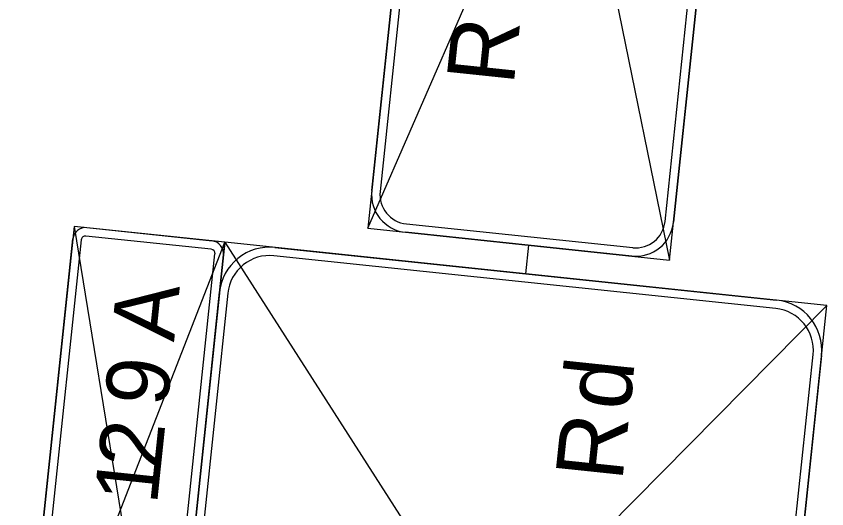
# Model space of a CAD drawing. Extents: x -7.4 to 34, y 0 to 22.
# Drawn here: x 12.909 to 15.689, y 17.131 to 18.821 of the extents above; entities that cross this region are included whole.
import ezdxf

# ---------------------------------------------------------------- set-up
doc = ezdxf.new("R2010")
doc.units = 0
doc.layers.add('SH_Text', color=7, linetype='Continuous')
doc.layers.add('SN_X_Public', color=7, linetype='Continuous')

msp = doc.modelspace()

# ---------------------------------------------------------------- linework, layer by layer
at = {"layer": 'SH_Text'}
for p, q in [((14.4589, 21.3711), (15.1498, 17.9845)), ((14.1147, 18.0932), (15.494, 21.2624)), ((13.1075, 18.1), (13.425, 16.1525)), ((12.9087, 16.2067), (13.6238, 18.0458)), ((13.6238, 18.0458), (15.4182, 15.2471)), ((14.6566, 17.9373), (14.6668, 18.0352)), ((13.3528, 15.464), (15.6893, 17.8289))]:
    msp.add_line(p, q, dxfattribs=at)
at = {"layer": 'SN_X_Public'}
for p, q in [((14.4589, 21.3711), (14.1147, 18.0932)), ((15.1498, 17.9845), (15.494, 21.2624)), ((14.1283, 18.2226), (14.4453, 21.2417)), ((14.474, 21.2387), (14.1571, 18.2196)), ((15.1347, 18.1169), (15.4517, 21.136)), ((15.4804, 21.133), (15.1634, 18.1139)), ((14.2471, 18.1084), (15.0235, 18.0269)), ((13.1075, 18.1), (12.9087, 16.2067)), ((13.6238, 18.0458), (13.1075, 18.1)), ((13.1505, 18.0955), (13.5808, 18.0503)), ((14.1147, 18.0932), (15.1498, 17.9845)), ((15.0204, 17.9981), (14.2441, 18.0796)), ((12.9132, 16.2497), (13.103, 18.057)), ((13.1316, 18.054), (12.9419, 16.2467)), ((13.5778, 18.0216), (13.1475, 18.0668)), ((13.6238, 18.0458), (13.3528, 15.464)), ((13.425, 16.1525), (13.6238, 18.0458)), ((15.6893, 17.8289), (13.6238, 18.0458)), ((13.796, 18.0277), (15.5172, 17.847)), ((13.4009, 16.1985), (13.5906, 18.0058)), ((13.6193, 18.0027), (13.4296, 16.1955)), ((15.5141, 17.8183), (13.7929, 17.999)), ((13.3708, 15.6361), (13.6058, 17.8737)), ((13.6345, 17.8706), (13.3995, 15.6331)), ((15.4182, 15.2471), (15.6893, 17.8289)), ((15.4076, 15.4222), (15.6425, 17.6598)), ((15.6712, 17.6568), (15.4363, 15.4192))]:
    msp.add_line(p, q, dxfattribs=at)
for centre, radius, start, end in [((14.2577, 18.209), 0.1301, 174.0061, 264.0061), ((14.2577, 18.209), 0.1012, 174.0061, 264.0061), ((15.034, 18.1275), 0.1301, 264.0061, 354.0061), ((15.034, 18.1275), 0.1012, 264.0061, 354.0061), ((13.146, 18.0524), 0.0433, 84.0061, 174.0061), ((13.146, 18.0524), 0.0144, 84.0061, 174.0061), ((13.5763, 18.0073), 0.0433, 354.0061, 84.0061), ((13.5763, 18.0073), 0.0144, 354.0061, 84.0061), ((13.7779, 17.8556), 0.1731, 84.0061, 174.0061), ((13.7779, 17.8556), 0.1442, 84.0061, 174.0061), ((15.4991, 17.6749), 0.1731, 354.0061, 84.0061), ((15.4991, 17.6749), 0.1442, 354.0061, 84.0061)]:
    msp.add_arc(centre, radius, start, end, dxfattribs=at)

# ---------------------------------------------------------------- texts
for s, height, p in [('R', 0.2313, (14.6147, 18.5808)), ('A', 0.2163, (13.4499, 17.7015)), ('9', 0.2163, (13.4264, 17.4778)), ('d', 0.2308, (15.0129, 17.4643)), ('R', 0.2308, (14.9875, 17.222)), ('2', 0.2163, (13.4038, 17.262)), ('1', 0.2163, (13.3912, 17.1426))]:
    msp.add_text(s, height=height, rotation=84.0061, dxfattribs=at).set_placement(p)

doc.saveas('drawing.dxf')
